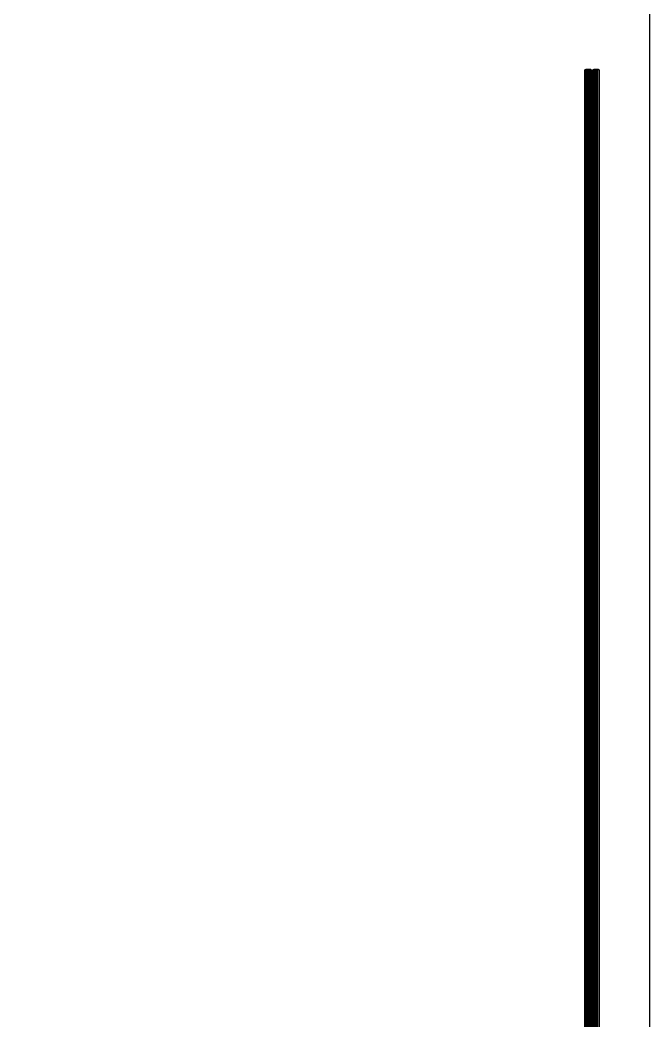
# Model space of a CAD drawing. Extents: x 58467 to 79089, y -33726 to -17391.
# Drawn here: x 72404.7 to 72455.8, y -19247.2 to -19166.1 of the extents above; entities that cross this region are included whole.
import ezdxf

# ---------------------------------------------------------------- set-up
doc = ezdxf.new("R2010")
doc.units = 0
doc.header["$LTSCALE"] = 100
doc.linetypes.add('HIDDEN2', pattern=[0.1875, 0.125, -0.0625])
for name, color, linetype in [('3-cam', 4, 'Continuous'), ('DTR', 24, 'Continuous'), ('Kompozit', 122, 'Continuous')]:
    doc.layers.add(name, color=color, linetype=linetype)

# ---------------------------------------------------------------- blocks, each defined once
blk = doc.blocks.new('A$C56216D09')
at = {"layer": '3-cam'}
for p, q in [((3722.203, -535.573, 1.307), (3722.303, -535.523, 1.307)), ((3722.203, -2673.368, 1.307), (3722.203, -535.573, 1.307)), ((3722.303, -535.523, 1.307), (3722.653, -535.523, 1.307)), ((3722.653, -535.523, 1.307), (3722.703, -535.573, 1.307)), ((3722.703, -2673.368, 1.307), (3722.703, -535.573, 1.307)), ((3722.854, -535.573, 1.307), (3722.955, -535.523, 1.307)), ((3722.855, -2673.368, 1.307), (3722.855, -535.573, 1.307)), ((3722.955, -535.523, 1.307), (3723.279, -535.523, 1.307)), ((3723.279, -535.523, 1.307), (3723.355, -535.573, 1.307)), ((3723.355, -535.573, 1.307), (3723.355, -2674.52, 1.307))]:
    blk.add_line(p, q, dxfattribs=at)
at = {"layer": '3-cam', "color": 1, "linetype": 'HIDDEN2', "ltscale": 5, "const_width": 0.152, "elevation": 1.307}
blk.add_lwpolyline([(3722.779, -2673.368), (3722.779, -535.572)], dxfattribs=at)
at = {"layer": 'DTR', "color": 252}
for p, q in [((3722.303, -2673.368, 1.307), (3722.303, -535.523, 1.307)), ((3722.403, -2673.368, 1.307), (3722.403, -535.523, 1.307)), ((3722.503, -2673.368, 1.307), (3722.503, -535.523, 1.307)), ((3722.603, -2673.368, 1.307), (3722.603, -535.523, 1.307)), ((3722.955, -2673.368, 1.307), (3722.955, -535.523, 1.307)), ((3723.055, -2673.368, 1.307), (3723.055, -535.523, 1.307)), ((3723.155, -2673.368, 1.307), (3723.155, -535.523, 1.307)), ((3723.255, -2673.368, 1.307), (3723.255, -535.523, 1.307))]:
    blk.add_line(p, q, dxfattribs=at)
at = {"layer": 'Kompozit', "elevation": 1.307}
blk.add_lwpolyline([(2061.011, -2678.62), (3727.487, -2678.62), (3727.487, -517.73)], dxfattribs=at)

msp = doc.modelspace()

# ---------------------------------------------------------------- block references
msp.add_blockref('A$C56216D09', (68728.358, -18634.533, -1.307))

doc.saveas('drawing.dxf')
